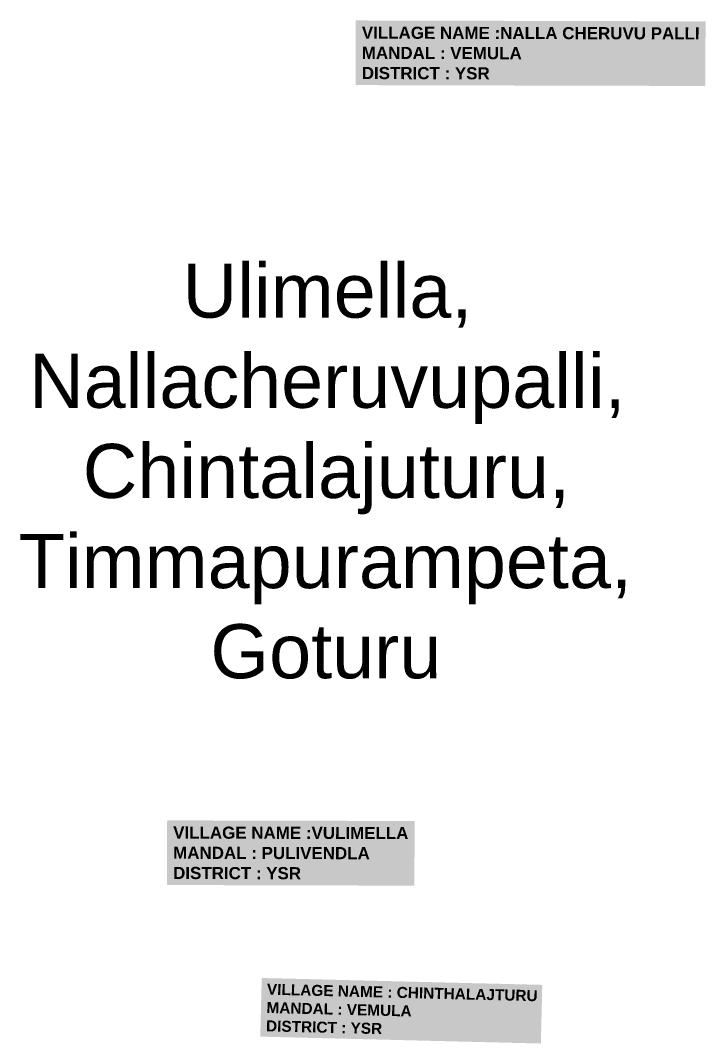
# Model space of a CAD drawing. Header units: inches. Extents: x 203261 to 228925, y 1594290 to 1605484.
# Drawn here: x 226393 to 228925, y 1595112 to 1598896 of the extents above; entities that cross this region are included whole.
import ezdxf

# ---------------------------------------------------------------- set-up
doc = ezdxf.new("R2010")
doc.units = ezdxf.units.IN
doc.header["$MEASUREMENT"] = 0
doc.layers.add('TEXT', color=1, linetype='Continuous')
doc.layers.add('text2', color=7, linetype='Continuous')
doc.styles.get("Standard").update_dxf_attribs({"font": 'arial.ttf'})

msp = doc.modelspace()

# ---------------------------------------------------------------- texts
at = {"insert": (226382.5, 1597996.5), "char_height": 200, "width": 2244.156, "attachment_point": 1}
msp.add_mtext('\\pi609.86767;{\\C2;Ulimella, \\P\\pi42.4734;Nallacheruvupalli,\\C1;\\P\\pi240.63165;\\C2;Chintalajuturu,\\C1; \\P\\pi4.27422;Timmapurampeta, \\P\\pi712.45975;Goturu}', dxfattribs=at)
at = {"layer": 'TEXT', "char_height": 44.819, "attachment_point": 1, "rotation": 359.8583, "bg_fill": 1, "box_fill_scale": 1.5, "bg_fill_color": 50, "bg_fill_transparency": 0}
for s, insert, width in [('{\\fArial|b1|i0|c0|p34;\\C1;VILLAGE NAME :\\C5;NALLA CHERUVU PALLI \\C1;MANDAL : \\C5;VEMULA \\P\\C1;DISTRICT : \\C5;YSR}', (227655.1, 1598873.3), 1247.876), ('{\\fArial|b1|i0|c0|p34;\\C1;VILLAGE NAME :\\C5;VULIMELLA\\P\\C1;MANDAL : \\C5;PULIVENDLA \\P\\C1;DISTRICT : \\C5;YSR}', (226957.7, 1595914.9), 869.779)]:
    msp.add_mtext(s, dxfattribs=dict(at, insert=insert, width=width))
at = {"layer": 'text2', "insert": (227304.7, 1595333.6), "char_height": 40.683, "width": 996.759, "attachment_point": 1, "rotation": 358.5977, "bg_fill": 1, "box_fill_scale": 1.5, "bg_fill_color": 50, "bg_fill_transparency": 0}
msp.add_mtext('{\\fArial|b1|i0|c0|p34;\\C1;VILLAGE NAME :\\C5; CHINTHALAJTURU\\P\\C1;MANDAL : \\C5;VEMULA  \\P\\C1;DISTRICT : \\C5;YSR}', dxfattribs=at)

doc.saveas('drawing.dxf')
